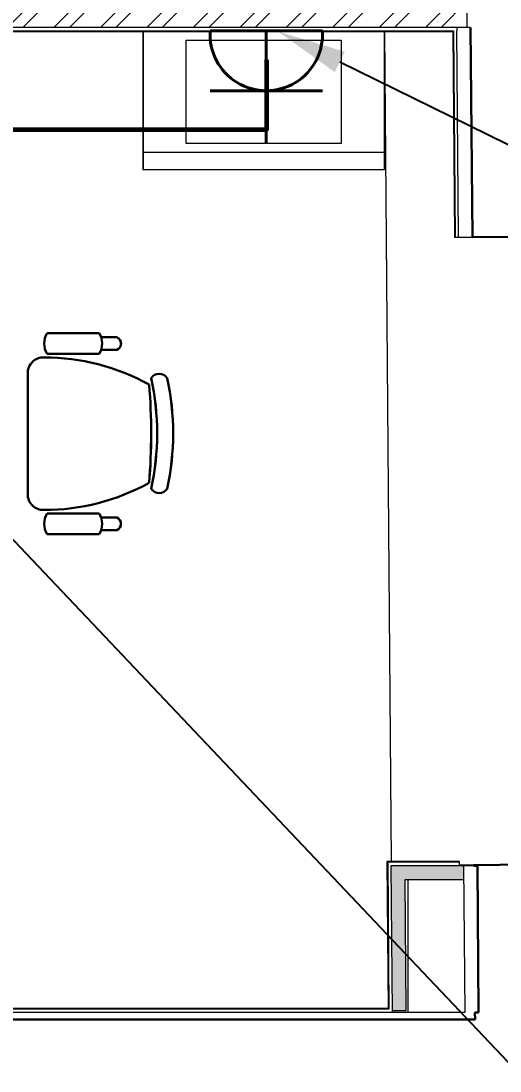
# Model space of a CAD drawing. Header units: millimetres. Extents: x -32 to 417638015, y -35 to 175284279.
# Drawn here: x 844544 to 845933, y 60388 to 63432 of the extents above; entities that cross this region are included whole.
import ezdxf
from ezdxf import colors
from ezdxf.entities.mleader import LeaderData, LeaderLine
from ezdxf.math import Vec2, Vec3

# ---------------------------------------------------------------- set-up
doc = ezdxf.new("R2010")
doc.units = ezdxf.units.MM
for name, color, linetype, lineweight in [('_ЭМ_гофра', 5, 'Continuous', 60), ('_ЭМ_ТХобщее_слой', 7, 'Continuous', 30), ('Перекрытие', 7, 'Continuous', 18), ('Стены внутренние', 7, 'Continuous', 18), ('Стены несущие', 7, 'Continuous', 30), ('Стены отделка', 7, 'Continuous', 30), ('Стены штриховка', 7, 'Continuous', 9), ('ТХ', 5, 'Continuous', 0), ('ШТРИХОВКА', 252, 'Continuous', 15), ('ЭМ', 5, 'Continuous', 40)]:
    doc.layers.add(name, color=color, linetype=linetype, lineweight=lineweight)
doc.layers.add('_ЭМ_Надписи', color=7, linetype='Continuous')
doc.layers.add('ЭОМ_Лотки рабочие', color=5, linetype='Continuous')
doc.styles.add('ЭОМ', font='isocpeur.ttf', dxfattribs={"width": 0.85, "height": 250})

# ---------------------------------------------------------------- blocks, each defined once
blk = doc.blocks.new('Тх 2 этаж')
at = {"color": 252, "linetype": 'Continuous', "true_color": 0x939598}
for p, q in [((60380.6, 8772.3), (60229.4, 8772.3)), ((60380.6, 8772.3), (60229.4, 8772.3)), ((60432, 8760.3), (60386.4, 8760.3)), ((60432, 8760.3), (60386.4, 8760.3)), ((60380.6, 8712.1), (60229.4, 8712.1)), ((60380.6, 8712.1), (60229.4, 8712.1)), ((60432, 8723.6), (60386.2, 8723.6)), ((60432, 8723.6), (60386.2, 8723.6)), ((60173.2, 8305.7), (60173.2, 8655.8)), ((60173.2, 8305.7), (60173.2, 8655.8)), ((60380.6, 8249.4), (60229.4, 8249.4)), ((60380.6, 8249.4), (60229.4, 8249.4)), ((60432, 8237.9), (60386.2, 8237.9)), ((60432, 8237.9), (60386.2, 8237.9)), ((60380.6, 8189.1), (60229.4, 8189.1)), ((60380.6, 8189.1), (60229.4, 8189.1)), ((60432, 8201.2), (60386.4, 8201.2)), ((60432, 8201.2), (60386.4, 8201.2))]:
    blk.add_line(p, q, dxfattribs=at)
for centre, radius, start, end in [((60279.5, 8742.2), 58.4, 148.9512, 211.049), ((60279.5, 8742.2), 58.4, 148.9512, 211.049), ((60330.6, 8742.2), 58.4, 328.9512, 31.049), ((60330.6, 8742.2), 58.4, 328.9512, 31.049), ((60423.5, 8742), 20.2, 294.6646, 65.1045), ((60423.5, 8742), 20.2, 294.6646, 65.1045), ((60218.6, 8656.4), 45.4, 87.8134, 180.7481), ((60218.6, 8656.4), 45.4, 87.8134, 180.7481), ((60221.7, 8077.3), 624.5, 60.8941, 90.122), ((60221.7, 8077.3), 624.5, 60.8941, 90.122), ((60554.3, 8626.1), 28.1, 34.2904, 145.7099), ((60554.3, 8626.1), 28.1, 34.2904, 145.7099), ((58769.2, 8481.4), 1761.9, 355.3454, 4.6062), ((58769.2, 8481.4), 1761.9, 355.3454, 4.6062), ((59801, 8481.5), 747.5, 347.6022, 12.398), ((59801, 8481.5), 747.5, 347.6022, 12.398), ((59847.5, 8481.5), 747.5, 347.6022, 12.398), ((59847.5, 8481.5), 747.5, 347.6022, 12.398), ((60221.7, 8884.1), 624.5, 269.8785, 299.0932), ((60221.7, 8884.1), 624.5, 269.8785, 299.0932), ((60554.3, 8336.8), 28.1, 214.2917, 325.7085), ((60554.3, 8336.8), 28.1, 214.2917, 325.7085), ((60218.6, 8305.1), 45.4, 179.2521, 272.1865), ((60218.6, 8305.1), 45.4, 179.2521, 272.1865), ((60279.5, 8219.2), 58.4, 148.9512, 211.049), ((60279.5, 8219.2), 58.4, 148.9512, 211.049), ((60330.6, 8219.2), 58.4, 328.9512, 31.049), ((60330.6, 8219.2), 58.4, 328.9512, 31.049), ((60423.4, 8219.5), 20.2, 294.6646, 65.1045), ((60423.4, 8219.5), 20.2, 294.6646, 65.1045)]:
    blk.add_arc(centre, radius, start, end, dxfattribs=at)
at = {"layer": 'ТХ', "color": 252, "true_color": 0x939598}
blk.add_line((60507.5, 9296.5), (61207.5, 9296.5), dxfattribs=at)
for points in [[(60507.5, 9246.5), (61207.5, 9246.5), (61207.5, 9646.5), (60507.5, 9646.5)], [(60632.5, 9621.5), (61082.5, 9621.5), (61082.5, 9321.5), (60632.5, 9321.5)]]:
    blk.add_lwpolyline(points, close=True, dxfattribs=at)
blk = doc.blocks.new('План 2 этажа')
h = blk.add_hatch()
h.set_pattern_fill('ANSI32', color=8, scale=10)
h.set_pattern_definition([(45, (686.36, 338.7), (-67.35192, 67.35192), []), (45, (731.26, 338.7), (-67.35192, 67.35192), [])])
h.paths.add_polyline_path([(55756.835, 12083.7), (49801.357, 12083.7), (49801.357, 11983.7), (55757.644, 11983.7)])
at = {"layer": 'Стены внутренние'}
for points in [[(55541.153, 9133.803), (55581.152, 9134.128), (55577.737, 9554.152), (55537.736, 9554.152), (55539.578, 9327.566)], [(55748.798, 9514.152), (55748.798, 9554.152), (55577.737, 9554.152), (55578.062, 9514.152)]]:
    blk.add_hatch(color=8, dxfattribs=at).paths.add_polyline_path(points)
at = {"layer": 'Перекрытие', "color": 8}
for p, q in [((55518.082, 11971.7), (55537.638, 9566.152)), ((55735.975, 9554.241), (55737.975, 9554.257)), ((55747.975, 9554.338), (55777.284, 9554.577)), ((55587.094, 9128.128), (55587.094, 9514.152))]:
    blk.add_line(p, q, dxfattribs=at)
at = {"layer": 'Стены внутренние', "color": 8}
blk.add_line((55557.305, 9132.901), (55545.305, 9132.901), dxfattribs=at)
at = {"layer": 'Стены несущие', "color": 8}
for p, q in [((55768.227, 11983.7), (55773.17, 11375.611)), ((55773.17, 11375.611), (56092.546, 11378.194)), ((56107.265, 9558.253), (55777.276, 9555.584)), ((55777.276, 9555.584), (55777.292, 9553.584)), ((55777.292, 9553.584), (55787.982, 9553.671)), ((55787.982, 9553.671), (55791.441, 9128.128)), ((55780.895, 9108.128), (49416.696, 9108.128)), ((55780.733, 9128.128), (55780.895, 9108.128)), ((55780.733, 9128.128), (55791.441, 9128.128))]:
    blk.add_line(p, q, dxfattribs=at)
at = {"layer": 'Стены отделка', "color": 8, "lineweight": 9}
for p, q in [((55757.644, 11983.7), (55689.352, 20426.85)), ((55768.227, 11983.7), (49801.357, 11983.7)), ((49833.357, 11971.7), (55716.323, 11971.7)), ((55716.323, 11971.7), (55721.172, 11375.19)), ((55728.225, 11983.7), (55728.307, 11973.7)), ((55721.172, 11375.19), (55773.17, 11375.611)), ((55525.654, 9564.152), (55529.101, 9140.128)), ((55735.878, 9566.152), (55527.638, 9566.152)), ((55735.967, 9555.25), (55735.878, 9566.152)), ((55541.199, 9128.128), (55537.736, 9554.152)), ((55537.736, 9554.152), (55748.798, 9554.152)), ((55777.276, 9555.584), (55735.967, 9555.25)), ((55747.976, 9554.152), (55751.44, 9128.128)), ((55748.798, 9514.152), (55748.798, 9554.152)), ((55787.982, 9553.671), (55787.965, 9555.671)), ((55581.152, 9134.128), (55578.062, 9514.152)), ((55578.062, 9514.152), (55748.798, 9514.152)), ((55529.101, 9140.128), (49833.357, 9140.128)), ((55541.153, 9133.803), (55581.152, 9134.128)), ((55751.44, 9128.128), (49801.357, 9128.128)), ((55780.895, 9108.128), (55780.895, 9128.128))]:
    blk.add_line(p, q, dxfattribs=at)
at = {"layer": 'Стены штриховка', "color": 8}
for p, q in [((49831.357, 11973.7), (55718.306, 11973.7)), ((55718.306, 11973.7), (55723.172, 11375.206)), ((55733.171, 11375.287), (55728.307, 11973.7)), ((55527.638, 9566.152), (55525.638, 9566.152)), ((55525.638, 9566.152), (55525.654, 9564.152)), ((55525.654, 9564.152), (55527.654, 9564.152)), ((55527.638, 9566.152), (55531.117, 9138.128)), ((55735.895, 9564.152), (55527.654, 9564.152)), ((55747.967, 9555.347), (55747.976, 9554.152)), ((55531.117, 9138.128), (49831.357, 9138.128))]:
    blk.add_line(p, q, dxfattribs=at)
at = {"layer": 'ЭОМ_Лотки рабочие'}
blk.add_blockref('Тх 2 этаж', (-5689.424, 2325.176), dxfattribs=at)
blk = doc.blocks.new('_ЭМ_ТХ2_2ЭТАЖнов')
at = {"color": 252, "linetype": 'Continuous', "true_color": 0x939598}
for p, q in [((60505.3, 10763.8), (60354.1, 10763.8)), ((60505.3, 10763.8), (60354.1, 10763.8)), ((60556.7, 10751.8), (60511.1, 10751.8)), ((60556.7, 10751.8), (60511.1, 10751.8)), ((60556.6, 10715.1), (60510.9, 10715.1)), ((60556.6, 10715.1), (60510.9, 10715.1)), ((60505.3, 10703.6), (60354.1, 10703.6)), ((60505.3, 10703.6), (60354.1, 10703.6)), ((60297.8, 10297.1), (60297.8, 10647.3)), ((60297.8, 10297.1), (60297.8, 10647.3)), ((60505.3, 10240.8), (60354.1, 10240.8)), ((60505.3, 10240.8), (60354.1, 10240.8)), ((60556.6, 10229.4), (60510.9, 10229.4)), ((60556.6, 10229.4), (60510.9, 10229.4)), ((60505.3, 10180.6), (60354.1, 10180.6)), ((60505.3, 10180.6), (60354.1, 10180.6)), ((60556.7, 10192.6), (60511.1, 10192.6)), ((60556.7, 10192.6), (60511.1, 10192.6))]:
    blk.add_line(p, q, dxfattribs=at)
for centre, radius, start, end in [((60404.1, 10733.7), 58.4, 148.9512, 211.049), ((60404.1, 10733.7), 58.4, 148.9512, 211.049), ((60455.3, 10733.7), 58.4, 328.9512, 31.049), ((60455.3, 10733.7), 58.4, 328.9512, 31.049), ((60548.2, 10733.4), 20.2, 294.6646, 65.1045), ((60548.2, 10733.4), 20.2, 294.6646, 65.1045), ((60343.2, 10647.9), 45.4, 87.8134, 180.7481), ((60343.2, 10647.9), 45.4, 87.8134, 180.7481), ((60346.3, 10068.8), 624.5, 60.8941, 90.122), ((60346.3, 10068.8), 624.5, 60.8941, 90.122), ((60679, 10617.6), 28.1, 34.2904, 145.7099), ((60679, 10617.6), 28.1, 34.2904, 145.7099), ((59925.7, 10472.9), 747.5, 347.6022, 12.398), ((59925.7, 10472.9), 747.5, 347.6022, 12.398), ((59972.1, 10472.9), 747.5, 347.6022, 12.398), ((59972.1, 10472.9), 747.5, 347.6022, 12.398), ((58893.8, 10472.9), 1761.9, 355.3454, 4.6062), ((58893.8, 10472.9), 1761.9, 355.3454, 4.6062), ((60346.3, 10875.6), 624.5, 269.8785, 299.0932), ((60346.3, 10875.6), 624.5, 269.8785, 299.0932), ((60343.2, 10296.5), 45.4, 179.2521, 272.1865), ((60343.2, 10296.5), 45.4, 179.2521, 272.1865), ((60679, 10328.3), 28.1, 214.2917, 325.7085), ((60679, 10328.3), 28.1, 214.2917, 325.7085), ((60404.1, 10210.7), 58.4, 148.9512, 211.049), ((60404.1, 10210.7), 58.4, 148.9512, 211.049), ((60455.3, 10210.7), 58.4, 328.9512, 31.049), ((60455.3, 10210.7), 58.4, 328.9512, 31.049), ((60548.1, 10211), 20.2, 294.6646, 65.1045), ((60548.1, 10211), 20.2, 294.6646, 65.1045)]:
    blk.add_arc(centre, radius, start, end, dxfattribs=at)
at = {"layer": 'ТХ', "color": 252, "true_color": 0x939598}
blk.add_line((60632.2, 11288), (61332.2, 11288), dxfattribs=at)
for points in [[(60632.2, 11238), (61332.2, 11238), (61332.2, 11638), (60632.2, 11638)], [(60757.2, 11613), (61207.2, 11613), (61207.2, 11313), (60757.2, 11313)]]:
    blk.add_lwpolyline(points, close=True, dxfattribs=at)
blk = doc.blocks.new('1м розетка IP20')
at = {"layer": 'ЭМ', "color": 5}
for p, q in [((-10.5, 162.7), (-10.5, -162.7)), ((163.1, 162.7), (163.1, -162.7)), ((-10.5, 0), (315.5, 0))]:
    blk.add_line(p, q, dxfattribs=at)
blk.add_arc((0, 0), 163.1, 266.3196, 93.6804, dxfattribs=at)

msp = doc.modelspace()

# ---------------------------------------------------------------- block references
at = {"layer": 'ШТРИХОВКА'}
msp.add_blockref('План 2 этажа', (790079.3, 51429.5), dxfattribs=at)

# ---------------------------------------------------------------- next in the draw order: linework, layer by layer
at = {"layer": '_ЭМ_гофра', "linetype": 'ByBlock'}
msp.add_lwpolyline([(845255.1, 63318.7), (845255.1, 63116.6), (843123.6, 63116.6)], dxfattribs=at)

# ---------------------------------------------------------------- next in the draw order: block references
at = {"layer": '_ЭМ_ТХобщее_слой', "lineweight": 50}
msp.add_blockref('_ЭМ_ТХ2_2ЭТАЖнов', (784265.3, 51763.2), dxfattribs=at)
at = {"layer": 'ЭМ', "rotation": 270.0000000000092}
msp.add_blockref('1м розетка IP20', (845254.9, 63392.8), dxfattribs=at)

# ---------------------------------------------------------------- next in the draw order: leaders
at = {"layer": '_ЭМ_Надписи', "color": 7, "ltscale": 5}
ml = msp.add_multileader_mtext('Standard', dxfattribs=at)
ml.set_content('{\\fGOST Common|b0|i0|c204|p34;\\W0.9;\\C256;2ЩРС-2\\fISOCPEUR|b0|i0|c204|p34;\\W0.85; Гр.4 Резерв\\P\\fGOST Common|b0|i0|c0|p34;\\W0.9;h=0.3\\fGOST Common|b0|i0|c204|p34;м}', color=1, style='ЭОМ')
ml.set_leader_properties()
ml.build(insert=Vec2(0, 0))
ml.multileader.update_dxf_attribs({"text_left_attachment_type": 6, "text_right_attachment_type": 6, "dogleg_length": 0, "arrow_head_size": 200})
ctx = ml.context
ctx.base_point, ctx.char_height, ctx.arrow_head_size, ctx.landing_gap_size, ctx.plane_origin = Vec3(847320.6, 58973.3, -64.3), 250, 200, 0, Vec3(820844.9, 76478.3, -64.3)
ctx.left_attachment, ctx.right_attachment = 6, 6
notes = []
notes.append((ctx, [(0, (1, 1, 0), (847320.6, 58973.3, -64.3), (1, 0), 0, [(1, [(843663.4, 60569.7, -64.3), (843123.6, 63401.2, -64.3)], 0, [])])]))
ctx.mtext.insert, ctx.mtext.width, ctx.mtext.defined_height, ctx.mtext.flow_direction = Vec3(847320.6, 59273.3, -64.3), 2273.288, 545.6, 5
ml = msp.add_multileader_mtext('Standard', dxfattribs=at)
ml.set_content('{\\fGOST Common|b0|i0|c204|p34;\\W0.9;\\C256;2ЩРС-2\\fISOCPEUR|b0|i0|c204|p34;\\W0.85; Гр.5\\PМФУ\\P\\fGOST Common|b0|i0|c0|p34;\\W0.9;h=0.3\\fGOST Common|b0|i0|c204|p34;м}', color=1, style='ЭОМ')
ml.set_leader_properties()
ml.build(insert=Vec2(0, 0))
ml.multileader.update_dxf_attribs({"text_left_attachment_type": 6, "text_right_attachment_type": 6, "dogleg_length": 0, "arrow_head_size": 200})
ctx = ml.context
ctx.base_point, ctx.char_height, ctx.arrow_head_size, ctx.landing_gap_size, ctx.plane_origin = Vec3(848929.6, 61611.7), 250, 200, 0, Vec3(822453.9, 79416.7)
ctx.left_attachment, ctx.right_attachment = 6, 6
notes.append((ctx, [(0, (1, 1, 0), (848929.6, 61611.7), (1, 0), 0, [(0, [(845288.7, 63401.3)], 0, [])])]))
ctx.mtext.insert, ctx.mtext.width, ctx.mtext.defined_height, ctx.mtext.flow_direction = Vec3(848929.6, 61911.7), 2273.288, 545.6, 5
for ctx, leaders in notes:
    for number, flags, end, landing, length, lines in leaders:
        leader = LeaderData()
        leader.index, (leader.has_last_leader_line, leader.has_dogleg_vector, leader.attachment_direction) = number, flags
        leader.last_leader_point, leader.dogleg_vector, leader.dogleg_length = Vec3(end), Vec3(landing), length
        for number, points, colour, breaks in lines:
            line = LeaderLine()
            line.index, line.vertices, line.color, line.breaks = number, Vec3.list(points), colors.encode_raw_color(colour), breaks
            leader.lines.append(line)
        ctx.leaders.append(leader)

doc.saveas('drawing.dxf')
